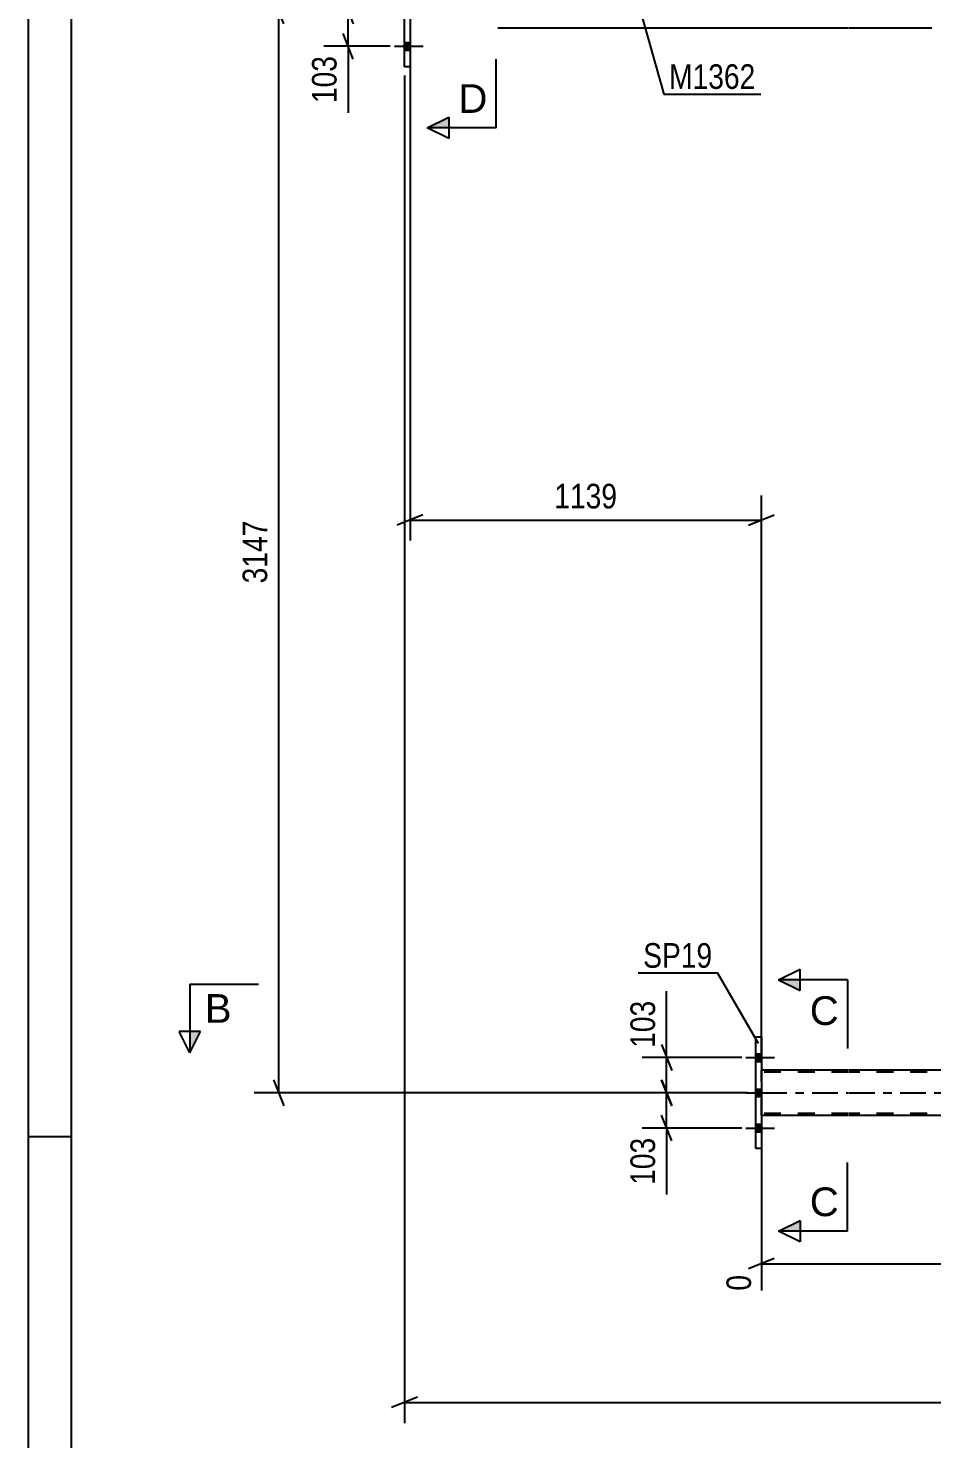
# Model space of a CAD drawing. Header units: millimetres. Extents: x 0 to 841, y 0 to 594.
# Drawn here: x 0 to 105.1, y 262.9 to 427 of the extents above; entities that cross this region are included whole.
import ezdxf

# ---------------------------------------------------------------- set-up
doc = ezdxf.new("R2010")
doc.units = ezdxf.units.MM
doc.linetypes.add('DXK_LINE_DOT2', pattern=[3.9198, 1.9599, -1.9599])
doc.linetypes.add('DXK_LINE_DOT3', pattern=[5.9187, 2.979, -0.9799, 0.9799, -0.9799])
doc.styles.add('Arial', font='ARIAL.TTF', dxfattribs={"height": 0.2})
doc.styles.add('Arial Narrow', font='ARIALN.TTF', dxfattribs={"height": 0.2})

# ---------------------------------------------------------------- blocks, each defined once
blk = doc.blocks.new('Unknown-103641004-1133')
at = {"color": 5, "linetype": 'Continuous'}
for p, q in [((0, 594), (0, 0)), ((5, 589), (5, 5)), ((5, 298), (0, 298))]:
    blk.add_line(p, q, dxfattribs=at)
blk = doc.blocks.new('Bolt-103641004-3637 - 3414')
at = {"linetype": 'Continuous'}
for points in [[(44.42, 432.63), (44.42, 433.51), (43.78, 433.51), (43.78, 432.63)], [(44.42, 432.63), (44.42, 433.51), (43.78, 433.51), (43.78, 432.63)], [(44.42, 432.63), (44.42, 433.51), (43.78, 433.51), (43.78, 432.63)], [(44.42, 428.53), (44.42, 429.41), (43.78, 429.41), (43.78, 428.53)], [(44.42, 428.53), (44.42, 429.41), (43.78, 429.41), (43.78, 428.53)], [(44.42, 424.43), (44.42, 425.31), (43.78, 425.31), (43.78, 424.43)], [(44.42, 424.43), (44.42, 425.31), (43.78, 425.31), (43.78, 424.43)], [(44.42, 424.43), (44.42, 425.31), (43.78, 425.31), (43.78, 424.43)]]:
    blk.add_hatch(color=1, dxfattribs=at).paths.add_polyline_path(points)
at = {"color": 1, "linetype": 'Continuous'}
for p, q in [((43.78, 433.51), (44.42, 433.51)), ((43.78, 433.51), (44.42, 433.51)), ((43.78, 433.51), (44.42, 433.51)), ((42.62, 433.07), (45.94, 433.07)), ((42.62, 433.07), (45.94, 433.07)), ((42.62, 433.07), (45.94, 433.07)), ((43.78, 432.63), (44.42, 432.63)), ((43.78, 432.63), (44.42, 432.63)), ((43.78, 432.63), (44.42, 432.63)), ((42.62, 428.97), (45.94, 428.97)), ((42.62, 428.97), (45.94, 428.97)), ((43.78, 429.41), (44.42, 429.41)), ((43.78, 429.41), (44.42, 429.41)), ((43.78, 428.53), (44.42, 428.53)), ((43.78, 428.53), (44.42, 428.53)), ((43.78, 425.31), (44.42, 425.31)), ((43.78, 425.31), (44.42, 425.31)), ((43.78, 425.31), (44.42, 425.31)), ((42.62, 424.87), (45.94, 424.87)), ((42.62, 424.87), (45.94, 424.87)), ((42.62, 424.87), (45.94, 424.87)), ((43.78, 424.43), (44.42, 424.43)), ((43.78, 424.43), (44.42, 424.43)), ((43.78, 424.43), (44.42, 424.43))]:
    blk.add_line(p, q, dxfattribs=at)
blk = doc.blocks.new('Bolt-103641004-3638 - 3414')
at = {"linetype": 'Continuous'}
for points in [[(85.29, 306.77), (85.29, 307.65), (84.65, 307.65), (84.65, 306.77)], [(85.29, 306.77), (85.29, 307.65), (84.65, 307.65), (84.65, 306.77)], [(85.29, 306.77), (85.29, 307.65), (84.65, 307.65), (84.65, 306.77)], [(85.29, 302.67), (85.29, 303.55), (84.65, 303.55), (84.65, 302.67)], [(85.29, 302.67), (85.29, 303.55), (84.65, 303.55), (84.65, 302.67)], [(85.29, 298.57), (85.29, 299.45), (84.65, 299.45), (84.65, 298.57)], [(85.29, 298.57), (85.29, 299.45), (84.65, 299.45), (84.65, 298.57)], [(85.29, 298.57), (85.29, 299.45), (84.65, 299.45), (84.65, 298.57)]]:
    blk.add_hatch(color=1, dxfattribs=at).paths.add_polyline_path(points)
at = {"color": 1, "linetype": 'Continuous'}
for p, q in [((83.49, 307.21), (86.81, 307.21)), ((83.49, 307.21), (86.81, 307.21)), ((83.49, 307.21), (86.81, 307.21)), ((84.65, 307.65), (85.29, 307.65)), ((84.65, 307.65), (85.29, 307.65)), ((84.65, 307.65), (85.29, 307.65)), ((84.65, 306.77), (85.29, 306.77)), ((84.65, 306.77), (85.29, 306.77)), ((84.65, 306.77), (85.29, 306.77)), ((83.49, 303.11), (86.81, 303.11)), ((83.49, 303.11), (86.81, 303.11)), ((84.65, 303.55), (85.29, 303.55)), ((84.65, 303.55), (85.29, 303.55)), ((84.65, 302.67), (85.29, 302.67)), ((84.65, 302.67), (85.29, 302.67)), ((83.49, 299.01), (86.81, 299.01)), ((83.49, 299.01), (86.81, 299.01)), ((83.49, 299.01), (86.81, 299.01)), ((84.65, 299.45), (85.29, 299.45)), ((84.65, 299.45), (85.29, 299.45)), ((84.65, 299.45), (85.29, 299.45)), ((84.65, 298.57), (85.29, 298.57)), ((84.65, 298.57), (85.29, 298.57)), ((84.65, 298.57), (85.29, 298.57))]:
    blk.add_line(p, q, dxfattribs=at)
blk = doc.blocks.new('Part-103641004-3716 - 3414')
at = {"color": 2, "linetype": 'Continuous'}
for p, q in [((84.65, 296.61), (84.65, 309.61)), ((84.65, 309.61), (85.29, 309.61)), ((85.29, 309.61), (85.29, 296.61)), ((85.29, 296.61), (84.65, 296.61))]:
    blk.add_line(p, q, dxfattribs=at)
blk = doc.blocks.new('Part-103641004-3791 - 3414')
at = {"color": 2, "linetype": 'Continuous'}
for p, q in [((95.41, 305.75), (85.29, 305.75)), ((230.1, 305.75), (95.51, 305.75)), ((95.41, 300.47), (85.29, 300.47)), ((230.1, 300.47), (95.51, 300.47))]:
    blk.add_line(p, q, dxfattribs=at)
at = {"color": 7, "linetype": 'DXK_LINE_DOT2'}
for p, q in [((85.29, 300.47), (85.29, 305.75)), ((95.41, 305.51), (85.29, 305.51)), ((770.94, 305.51), (95.51, 305.51)), ((95.41, 300.71), (85.29, 300.71)), ((770.94, 300.71), (95.51, 300.71))]:
    blk.add_line(p, q, dxfattribs=at)
at = {"color": 7, "linetype": 'DXK_LINE_DOT3'}
for p, q in [((85.29, 303.11), (95.41, 303.11)), ((95.51, 303.11), (770.94, 303.11))]:
    blk.add_line(p, q, dxfattribs=at)
blk = doc.blocks.new('Part-103641004-3833 - 3414')
at = {"color": 2, "linetype": 'Continuous'}
for p, q in [((43.78, 422.47), (43.78, 435.47)), ((43.78, 435.47), (44.42, 435.47)), ((44.42, 435.47), (44.42, 422.47)), ((44.42, 422.47), (43.78, 422.47))]:
    blk.add_line(p, q, dxfattribs=at)
blk = doc.blocks.new('Part-103641004-3870 - 3414')
at = {"color": 2, "linetype": 'Continuous'}
for p, q in [((95.41, 426.97), (54.64, 426.97)), ((105.11, 426.97), (95.51, 426.97))]:
    blk.add_line(p, q, dxfattribs=at)
blk = doc.blocks.new('StraightDimension-103641004-4326 - 3414')
at = {"color": 7, "linetype": 'Continuous'}
for p, q in [((73.67, 304.61), (74.87, 301.61)), ((83, 303.11), (71.42, 303.11)), ((74.27, 299.01), (74.27, 303.11)), ((74.87, 297.51), (73.67, 300.51)), ((83, 299.01), (71.42, 299.01))]:
    blk.add_line(p, q, dxfattribs=at)
at = {"color": 0}
blk.add_wipeout([(73.52, 298.49), (69.32, 298.49), (69.32, 291.8), (73.52, 291.8)], dxfattribs=at)
at = {"color": 7, "linetype": 'Continuous'}
blk.add_line((74.27, 299.01), (74.27, 291.28), dxfattribs=at)
blk.add_line((74.27, 299.01), (74.27, 291.28), dxfattribs=at)
at = {"color": 3, "style": 'Arial Narrow'}
blk.add_text('103', height=2.863, rotation=90.0002, dxfattribs=at).set_placement((72.92, 292.4))
blk = doc.blocks.new('StraightDimension-103641004-4347 - 3414')
at = {"color": 7, "linetype": 'Continuous'}
for p, q in [((36.62, 430.47), (37.82, 427.47)), ((42.12, 428.97), (34.37, 428.97)), ((37.22, 424.87), (37.22, 428.97)), ((37.82, 423.37), (36.62, 426.37)), ((42.12, 424.87), (34.37, 424.87))]:
    blk.add_line(p, q, dxfattribs=at)
at = {"color": 0}
blk.add_wipeout([(36.47, 424.35), (32.27, 424.35), (32.27, 417.66), (36.47, 417.66)], dxfattribs=at)
at = {"color": 7, "linetype": 'Continuous'}
blk.add_line((37.22, 424.87), (37.22, 417.14), dxfattribs=at)
blk.add_line((37.22, 424.87), (37.22, 417.14), dxfattribs=at)
at = {"color": 3, "style": 'Arial Narrow'}
blk.add_text('103', height=2.863, rotation=90.0002, dxfattribs=at).set_placement((35.87, 418.26))
blk = doc.blocks.new('StraightDimension-103641004-4940 - 3414')
at = {"color": 7, "linetype": 'Continuous'}
for p, q in [((149.23, 304.75), (149.23, 274.6)), ((85.29, 299.47), (85.29, 280.09)), ((86.79, 283.82), (83.79, 282.62)), ((85.29, 283.22), (149.23, 283.22)), ((147.73, 282.62), (150.73, 283.82))]:
    blk.add_line(p, q, dxfattribs=at)
at = {"color": 0}
blk.add_wipeout([(121.52, 283.97), (121.52, 288.17), (113.01, 288.17), (113.01, 283.97)], dxfattribs=at)
at = {"color": 0, "linetype": 'Continuous'}
for points in [[(84.69, 282.52), (80.49, 282.52), (80.49, 279.49), (84.69, 279.49)], [(148.63, 282.52), (144.43, 282.52), (144.43, 274), (148.63, 274)]]:
    blk.add_wipeout(points, dxfattribs=at)
at = {"color": 3, "style": 'Arial Narrow'}
blk.add_text('1637', height=2.863, dxfattribs=at).set_placement((113.61, 284.57))
at = {"color": 3, "linetype": 'Continuous', "style": 'Arial Narrow'}
for s, height, p in [('0', 2.86, (84.09, 280.09)), ('1637', 2.863, (148.03, 274.6))]:
    blk.add_text(s, height=height, rotation=90.0002, dxfattribs=at).set_placement(p)
blk = doc.blocks.new('StraightDimension-103641004-4563 - 3414')
at = {"color": 7, "linetype": 'Continuous'}
for p, q in [((44.42, 425.97), (44.42, 367.35)), ((85.29, 306.75), (85.29, 372.6)), ((45.92, 370.35), (42.92, 369.15)), ((44.42, 369.75), (85.29, 369.75)), ((83.79, 369.15), (86.79, 370.35))]:
    blk.add_line(p, q, dxfattribs=at)
at = {"color": 0}
blk.add_wipeout([(69.11, 370.5), (69.11, 374.7), (60.6, 374.7), (60.6, 370.5)], dxfattribs=at)
at = {"color": 3, "style": 'Arial Narrow'}
blk.add_text('1139', height=2.863, dxfattribs=at).set_placement((61.2, 371.1))
blk = doc.blocks.new('StraightDimension-103641004-4316 - 3414')
at = {"color": 7, "linetype": 'Continuous'}
for p, q in [((73.67, 308.71), (74.87, 305.71)), ((83, 307.21), (71.42, 307.21)), ((74.27, 303.11), (74.27, 307.21)), ((74.87, 301.61), (73.67, 304.61)), ((83, 303.11), (71.42, 303.11))]:
    blk.add_line(p, q, dxfattribs=at)
at = {"color": 0}
blk.add_wipeout([(73.52, 314.42), (69.32, 314.42), (69.32, 307.74), (73.52, 307.74)], dxfattribs=at)
at = {"color": 7, "linetype": 'Continuous'}
blk.add_line((74.27, 307.21), (74.27, 314.94), dxfattribs=at)
blk.add_line((74.27, 307.21), (74.27, 314.94), dxfattribs=at)
at = {"color": 3, "style": 'Arial Narrow'}
blk.add_text('103', height=2.863, rotation=90.0002, dxfattribs=at).set_placement((72.92, 308.34))
blk = doc.blocks.new('StraightDimension-103641004-5245 - 3414')
at = {"color": 7, "linetype": 'Continuous'}
for p, q in [((29.75, 427.47), (28.55, 430.47)), ((42.78, 428.97), (26.3, 428.97)), ((29.15, 303.11), (29.15, 428.97)), ((28.55, 304.61), (29.75, 301.61)), ((83.65, 303.11), (26.3, 303.11))]:
    blk.add_line(p, q, dxfattribs=at)
at = {"color": 0}
blk.add_wipeout([(28.4, 370.3), (24.2, 370.3), (24.2, 361.78), (28.4, 361.78)], dxfattribs=at)
at = {"color": 3, "style": 'Arial Narrow'}
blk.add_text('3147', height=2.863, rotation=90.0002, dxfattribs=at).set_placement((27.8, 362.38))
blk = doc.blocks.new('StraightDimension-103641004-19127 - 3414')
at = {"color": 7, "linetype": 'Continuous'}
for p, q in [((43.78, 421.47), (43.78, 264.69)), ((45.28, 267.69), (42.28, 266.49)), ((43.78, 267.09), (781.8, 267.09))]:
    blk.add_line(p, q, dxfattribs=at)
blk = doc.blocks.new('Mark-103641004-3491 - 3414')
at = {"color": 0}
blk.add_wipeout([(84.61, 419.91), (84.61, 422.91), (74.55, 422.91), (74.55, 419.91)], dxfattribs=at)
blk.add_wipeout([(84.61, 419.91), (84.61, 422.91), (74.55, 422.91), (74.55, 419.91)], dxfattribs=at)
at = {"color": 30, "linetype": 'Continuous'}
for p, q in [((70.25, 432.42), (73.95, 419.31)), ((73.95, 419.31), (85.21, 419.31))]:
    blk.add_line(p, q, dxfattribs=at)
at = {"color": 3, "style": 'Arial Narrow'}
blk.add_text('M1362', height=2.863, dxfattribs=at).set_placement((74.55, 419.91))
blk = doc.blocks.new('Mark-103641004-3712 - 3414')
at = {"color": 0}
blk.add_wipeout([(79.58, 317.66), (79.58, 320.66), (71.54, 320.66), (71.54, 317.66)], dxfattribs=at)
blk.add_wipeout([(79.58, 317.66), (79.58, 320.66), (71.54, 320.66), (71.54, 317.66)], dxfattribs=at)
at = {"color": 30, "linetype": 'Continuous'}
for p in [(70.94, 317.06), (84.96, 308.85)]:
    blk.add_line(p, (80.18, 317.06), dxfattribs=at)
at = {"color": 3, "style": 'Arial Narrow'}
blk.add_text('SP19', height=2.863, dxfattribs=at).set_placement((71.54, 317.66))
blk = doc.blocks.new('SectionMark-103641004-5259 - 3414')
at = {"linetype": 'Continuous'}
for points in [[(48.92, 455.3), (48.92, 454.05), (46.42, 455.3)], [(48.92, 416.62), (48.92, 415.37), (46.42, 415.37)]]:
    blk.add_hatch(color=6, dxfattribs=at).paths.add_polyline_path(points)
at = {"color": 6, "linetype": 'Continuous'}
for p, q in [((46.42, 455.3), (48.92, 456.55)), ((48.92, 454.05), (48.92, 456.55)), ((54.42, 455.3), (46.42, 455.3)), ((46.42, 455.3), (48.92, 454.05)), ((54.42, 455.3), (54.42, 447.3)), ((54.42, 415.37), (54.42, 423.37)), ((46.42, 415.37), (48.92, 416.62)), ((54.42, 415.37), (46.42, 415.37)), ((48.92, 414.12), (46.42, 415.37)), ((48.92, 416.62), (48.92, 414.12))]:
    blk.add_line(p, q, dxfattribs=at)
at = {"color": 0, "linetype": 'Continuous'}
for points in [[(53.42, 450.05), (53.42, 453.55), (50.05, 453.55), (50.05, 450.05)], [(53.42, 417.12), (53.42, 420.62), (50.05, 420.62), (50.05, 417.12)]]:
    blk.add_wipeout(points, dxfattribs=at)
at = {"color": 3, "linetype": 'Continuous', "style": 'Arial'}
for p in [(50.05, 450.05), (50.05, 417.12)]:
    blk.add_text('D', height=3.34, dxfattribs=at).set_placement(p)
blk = doc.blocks.new('SectionMark-103641004-5267 - 3414')
at = {"linetype": 'Continuous'}
for points in [[(89.79, 316.25), (89.79, 315), (87.29, 316.25)], [(89.79, 288.26), (89.79, 287.01), (87.29, 287.01)]]:
    blk.add_hatch(color=6, dxfattribs=at).paths.add_polyline_path(points)
at = {"color": 6, "linetype": 'Continuous'}
for p, q in [((87.29, 316.25), (89.79, 317.5)), ((89.79, 315), (89.79, 317.5)), ((95.29, 316.25), (87.29, 316.25)), ((87.29, 316.25), (89.79, 315)), ((95.29, 316.25), (95.29, 308.25)), ((95.29, 287.01), (95.29, 295.01)), ((87.29, 287.01), (89.79, 288.26)), ((89.79, 288.26), (89.79, 285.76)), ((95.29, 287.01), (87.29, 287.01)), ((89.79, 285.76), (87.29, 287.01))]:
    blk.add_line(p, q, dxfattribs=at)
at = {"color": 0, "linetype": 'Continuous'}
for points in [[(94.29, 311), (94.29, 314.5), (90.92, 314.5), (90.92, 311)], [(94.29, 288.76), (94.29, 292.26), (90.92, 292.26), (90.92, 288.76)]]:
    blk.add_wipeout(points, dxfattribs=at)
at = {"color": 3, "linetype": 'Continuous', "style": 'Arial'}
for p in [(90.92, 311), (90.92, 288.76)]:
    blk.add_text('C', height=3.34, dxfattribs=at).set_placement(p)
blk = doc.blocks.new('SectionMark-103641004-5269 - 3414')
at = {"linetype": 'Continuous'}
blk.add_hatch(color=6, dxfattribs=at).paths.add_polyline_path([(18.8, 310.25), (20.05, 310.25), (18.8, 307.75)])
at = {"color": 6, "linetype": 'Continuous'}
for p, q in [((18.8, 315.75), (26.8, 315.75)), ((18.8, 315.75), (18.8, 307.75)), ((18.8, 307.75), (17.55, 310.25)), ((20.05, 310.25), (17.55, 310.25)), ((18.8, 307.75), (20.05, 310.25))]:
    blk.add_line(p, q, dxfattribs=at)
at = {"color": 0, "linetype": 'Continuous'}
blk.add_wipeout([(23.66, 311.25), (23.66, 314.75), (20.55, 314.75), (20.55, 311.25)], dxfattribs=at)
at = {"color": 3, "linetype": 'Continuous', "style": 'Arial'}
blk.add_text('B', height=3.34, dxfattribs=at).set_placement((20.55, 311.25))

msp = doc.modelspace()

# ---------------------------------------------------------------- block references
for name in ['Unknown-103641004-1133', 'Part-103641004-3833 - 3414', 'Bolt-103641004-3637 - 3414', 'Part-103641004-3870 - 3414', 'Part-103641004-3716 - 3414', 'Bolt-103641004-3638 - 3414', 'Part-103641004-3791 - 3414']:
    msp.add_blockref(name, (0, 0))

# ---------------------------------------------------------------- next in the draw order: block references
for name in ['StraightDimension-103641004-4347 - 3414', 'StraightDimension-103641004-4326 - 3414']:
    msp.add_blockref(name, (0, 0))

# ---------------------------------------------------------------- next in the draw order: block references
for name in ['StraightDimension-103641004-4563 - 3414', 'StraightDimension-103641004-4940 - 3414']:
    msp.add_blockref(name, (0, 0))

# ---------------------------------------------------------------- next in the draw order: block references
msp.add_blockref('StraightDimension-103641004-4316 - 3414', (0, 0))

# ---------------------------------------------------------------- next in the draw order: block references
msp.add_blockref('StraightDimension-103641004-5245 - 3414', (0, 0))

# ---------------------------------------------------------------- next in the draw order: block references
msp.add_blockref('StraightDimension-103641004-19127 - 3414', (0, 0))

# ---------------------------------------------------------------- next in the draw order: block references
for name in ['SectionMark-103641004-5259 - 3414', 'Mark-103641004-3491 - 3414', 'Mark-103641004-3712 - 3414', 'SectionMark-103641004-5267 - 3414']:
    msp.add_blockref(name, (0, 0))

# ---------------------------------------------------------------- next in the draw order: block references
msp.add_blockref('SectionMark-103641004-5269 - 3414', (0, 0))

doc.saveas('drawing.dxf')
